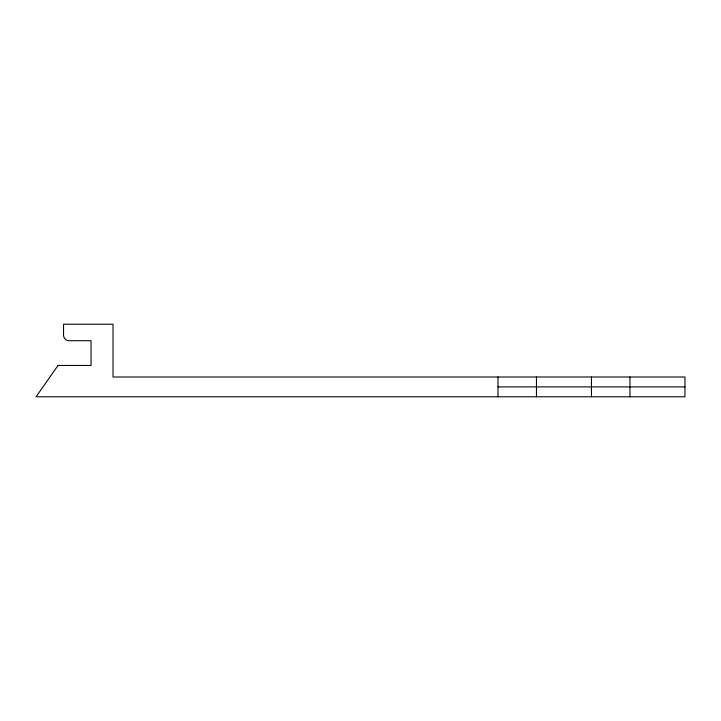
<?xml version="1.0" encoding="UTF-8"?>
<svg xmlns="http://www.w3.org/2000/svg" width="721" height="721" viewBox="0 0 721 721"><rect width="100%" height="100%" fill="white"/><g stroke="black" fill="none" stroke-linecap="round" stroke-linejoin="round"><path stroke-width="1.08" d="M497.977 386.898L684.95 386.898M629.956 377.002L629.956 396.793M591.463 377.002L591.463 396.793M536.469 377.002L536.469 396.793M497.977 377.002L497.977 396.793M58.05 365.448L36.05 396.793L684.95 396.793L684.95 377.002L113.035 377.002L113.035 324.207L63.547 324.207L63.547 335.202A5.498 5.498 0 0 0 69.045 340.7L91.044 340.7L91.044 365.448L58.05 365.448"/></g></svg>
